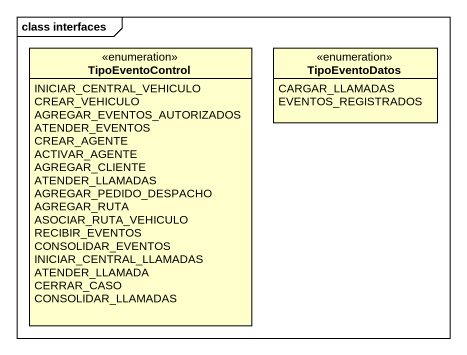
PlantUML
@startuml
mainframe class interfaces
hide circle
hide empty members
enum TipoEventoControl {
  INICIAR_CENTRAL_VEHICULO
  CREAR_VEHICULO
  AGREGAR_EVENTOS_AUTORIZADOS
  ATENDER_EVENTOS
  CREAR_AGENTE
  ACTIVAR_AGENTE
  AGREGAR_CLIENTE
  ATENDER_LLAMADAS
  AGREGAR_PEDIDO_DESPACHO
  AGREGAR_RUTA
  ASOCIAR_RUTA_VEHICULO
  RECIBIR_EVENTOS
  CONSOLIDAR_EVENTOS
  INICIAR_CENTRAL_LLAMADAS
  ATENDER_LLAMADA
  CERRAR_CASO
  CONSOLIDAR_LLAMADAS
}
enum TipoEventoDatos {
  CARGAR_LLAMADAS
  EVENTOS_REGISTRADOS
}
@enduml
